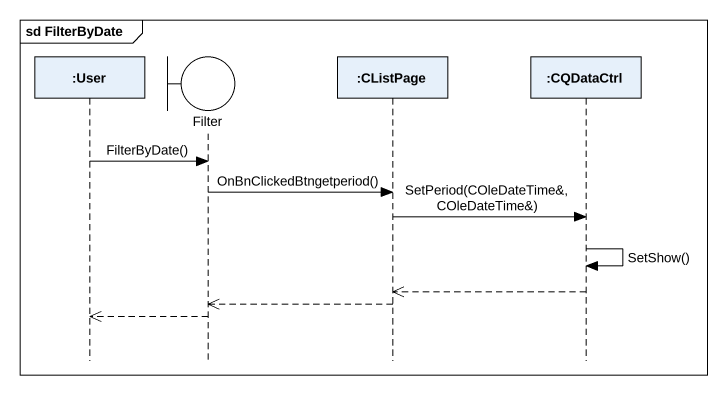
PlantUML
@startuml
mainframe sd FilterByDate
hide footbox
participant ":User" as User
boundary Filter
participant ":CListPage" as CListPage
participant ":CQDataCtrl" as CQDataCtrl

User -> Filter : FilterByDate()
Filter -> CListPage : OnBnClickedBtngetperiod()
CListPage -> CQDataCtrl : SetPeriod(COleDateTime&, COleDateTime&)
CQDataCtrl -> CQDataCtrl : SetShow()
CQDataCtrl -->> CListPage
CListPage -->> Filter
Filter -->> User
@enduml
